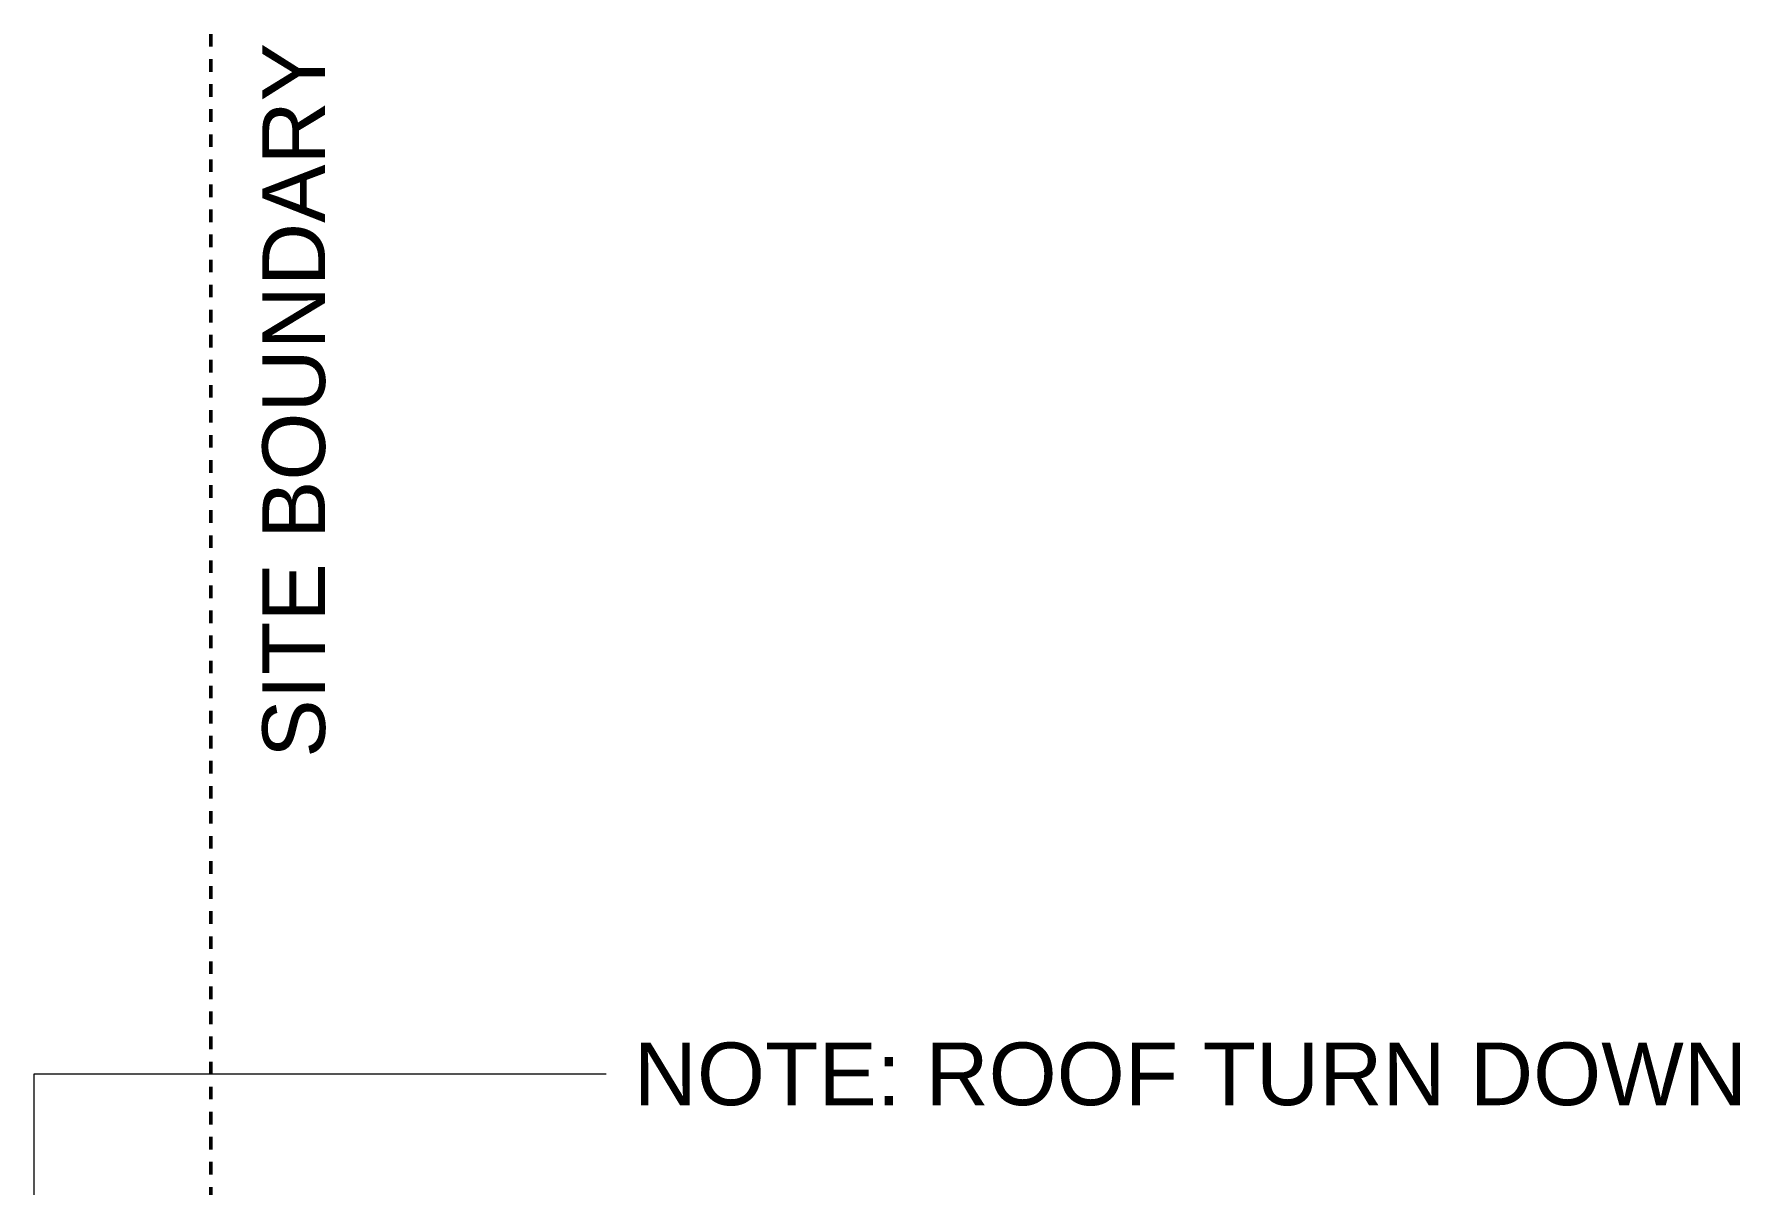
# Model space of a CAD drawing. Header units: metres. Extents: x -4613 to -4328, y -1 to 30.
# Drawn here: x -4533.84 to -4520.23, y 17.68 to 26.86 of the extents above; entities that cross this region are included whole.
import ezdxf

# ---------------------------------------------------------------- set-up
doc = ezdxf.new("R2010")
doc.units = ezdxf.units.M
doc.linetypes.add('BOUNDARY', pattern=[0.016, 0.01, -0.003, 0, -0.003])
doc.layers.add('A-DETL', color=90, linetype='Continuous', lineweight=13)
doc.layers.add('G-ANNO-TEXT', color=231, linetype='Continuous', lineweight=5)
doc.styles.add('Arial', font='arial.ttf', dxfattribs={"height": 0.5})

msp = doc.modelspace()

# ---------------------------------------------------------------- linework, layer by layer
at = {"layer": 'A-DETL', "linetype": 'BOUNDARY', "lineweight": 50}
msp.add_line((-4532.431, -0.639), (-4532.431, 26.861), dxfattribs=at)
at = {"layer": 'G-ANNO-TEXT', "color": 7}
for p, q in [((-4533.843, 18.564), (-4529.277, 18.564)), ((-4533.843, 13.455), (-4533.843, 18.564))]:
    msp.add_line(p, q, dxfattribs=at)

# ---------------------------------------------------------------- texts
at = {"layer": 'G-ANNO-TEXT', "color": 7, "insert": (-4532.021, 21.086), "char_height": 0.5, "width": 6.91055, "attachment_point": 1, "rotation": 90, "style": 'Arial'}
msp.add_mtext('SITE BOUNDARY', dxfattribs=at)
at = {"layer": 'G-ANNO-TEXT', "color": 7, "insert": (-4529.057, 18.814), "char_height": 0.5, "width": 10.82278, "attachment_point": 1, "style": 'Arial'}
msp.add_mtext('NOTE: ROOF TURN DOWN', dxfattribs=at)

doc.saveas('drawing.dxf')
